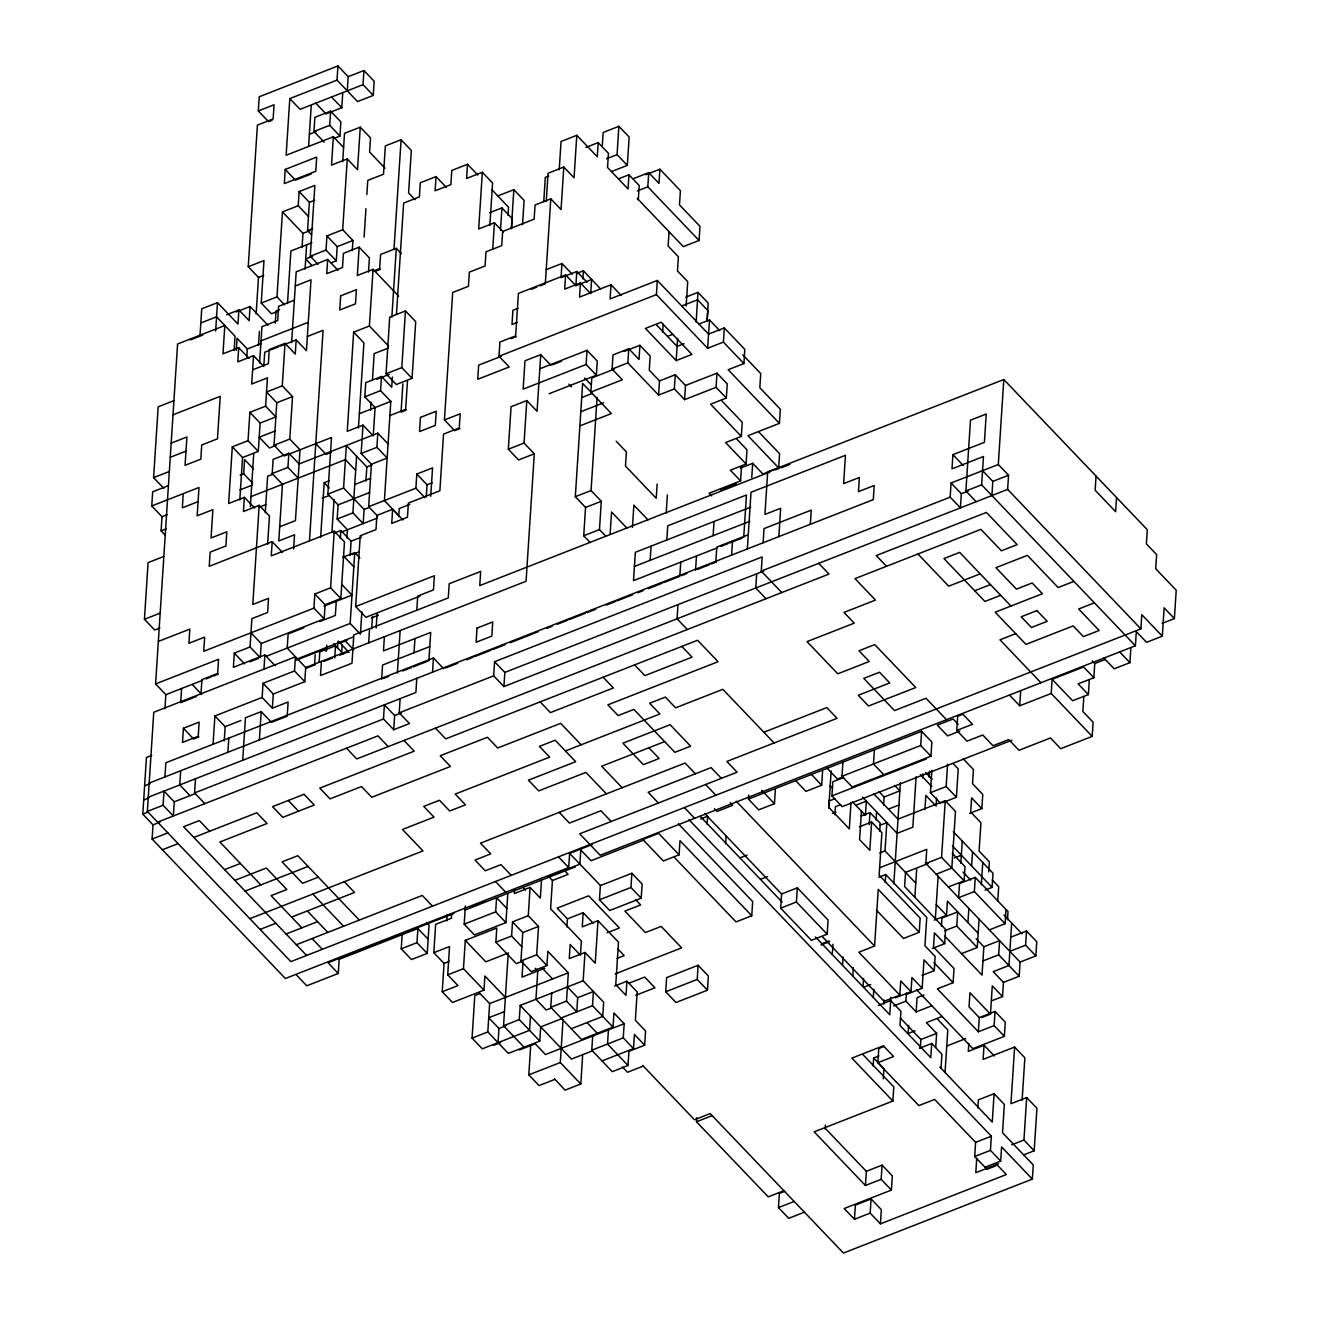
<?xml version="1.0" encoding="UTF-8"?>
<svg xmlns="http://www.w3.org/2000/svg" width="1319" height="1319" viewBox="0 0 1319 1319"><rect width="100%" height="100%" fill="white"/><g stroke="black" fill="none" stroke-linecap="round" stroke-linejoin="round"><path stroke-width="1.5" d="M159.929 627.959L154.686 630.004L144.43 619.287L148.091 562.619L163.836 556.453M164.941 534.887L161.099 530.865L162.006 516.702L151.767 505.968L152.674 491.806L168.42 485.639M163.836 488.36L153.598 477.643L158.181 406.813L173.91 400.663M592.363 844.523L569.627 853.426L568.703 867.589L285.366 978.5L152.114 839.032L153.02 824.87L142.782 814.136L146.442 757.485L151.685 755.424M763.833 732.243L826.799 707.594L837.054 718.327L726.851 761.459L737.107 772.192L579.701 833.806L600.194 855.273L1135.395 645.766L1136.319 631.603L1146.574 642.32L1162.303 636.17L1141.809 614.703L1140.886 628.866L290.856 961.617L147.349 811.416L153.762 712.26L295.44 656.813L294.516 670.975L304.771 681.709L273.28 694.025L272.373 708.188L288.119 702.021L287.196 716.184L271.45 722.35L261.211 711.617L245.466 717.783L242.712 760.272M164.924 708.831L165.848 694.668L155.593 683.934L177.587 343.995L224.807 325.513L222.977 353.838L238.706 347.672L248.961 358.405M163.094 805.249L164.018 791.087L174.256 801.82L173.35 815.983L163.094 805.249L147.349 811.416M164.924 776.924L165.848 762.761L433.44 658L443.695 668.733M183.242 493.636L182.335 507.799L198.064 501.649M200.043 335.108L201.741 308.794L217.487 302.645L237.981 324.095L238.904 309.932L226.654 314.73M181.593 688.502L180.67 702.664L196.416 696.514M180.67 770.758L179.747 784.92L190.002 795.654M183.423 728.269L182.5 742.432L198.246 736.266L199.153 722.103L183.423 728.269L193.662 739.003L198.905 736.942M215.657 330.97L217.487 302.645M204.824 803.65L194.569 792.933L195.492 778.771M200.983 693.778L201.906 679.615L217.651 673.448L218.558 659.286L155.593 683.934M234.139 350.409L235.046 336.246L216.563 316.807L200.834 322.957M236.282 350.392L237.074 338.258L247.312 348.991L246.801 357.086M213.068 744.279L214.898 715.953L262.118 697.454L263.042 683.291L294.516 670.975M238.706 347.672L237.799 361.851L253.545 355.685L251.715 384.01L267.444 377.844L265.614 406.17L249.868 412.336L248.038 440.661L232.309 446.828L228.632 503.479L244.378 497.329L254.633 508.046M256.133 313.873L258.491 277.452L248.236 266.735L257.403 125.091L273.148 118.924L274.055 104.762L258.31 110.928L268.565 121.645L272.06 120.276M258.31 110.928L259.233 96.765L337.944 65.95L348.183 76.683L347.276 90.846M236.068 311.976L250.066 306.503L249.159 320.665L238.904 309.932M224.23 740.833L225.153 726.67L214.898 715.953M239.811 500.049L242.548 457.561L232.309 446.828M252.621 483.133L243.652 473.735L244.559 459.573L253.528 468.954M227.89 752.275L228.814 738.112M244.378 497.329L243.471 511.492L259.2 505.325L252.786 604.481L268.532 598.315L267.625 612.478L251.88 618.644L250.049 646.969L234.304 653.136L233.381 667.299L264.872 654.966L275.127 665.699M258.491 345.545L259.398 331.382M278.474 311.053L271.483 313.79L261.228 303.057L263.981 260.568L248.236 266.735M250.313 506.727L253.71 454.115M259.612 363.071L261.953 326.65L277.699 320.484L278.622 306.321L294.368 300.155M242.548 457.561L258.293 451.395L260.123 423.069L249.868 412.336M275.275 323.204L276.067 311.07L279.562 309.685M284.657 304.936L276.974 296.89L282.464 211.914L298.209 205.748L299.133 191.585L314.862 185.418L310.295 256.249L317.978 264.295M285.217 169.426L284.31 183.588L315.785 171.256L316.708 157.093L285.217 169.426L295.472 180.142L311.218 173.993M337.944 65.95L337.021 80.113L289.801 98.595L286.141 155.263L333.361 136.764L343.616 147.497M265.267 512.712L267.625 476.291L272.868 474.23M250.956 632.807L261.211 643.524L260.288 657.686L250.049 646.969M267.625 544.384L269.455 516.059L259.2 505.325M293.609 548.951L294.533 534.789L278.787 540.938L282.447 484.287L272.209 473.554L273.115 459.391L288.861 453.241L299.116 463.958L377.811 433.16L388.066 443.876M346.913 537.855L347.425 529.76L337.186 519.027L338.093 504.864L327.837 494.13L331.514 437.479L284.277 455.962L274.039 445.228L276.776 402.74L266.537 392.007L282.266 385.857L285.019 343.352L269.274 349.519L268.367 363.681L252.621 369.848M259.381 739.959L261.211 711.617M263.948 669.129L264.872 654.966M151.767 505.968L198.988 487.486L197.158 515.811L212.903 509.645L211.056 537.971L226.802 531.804L225.895 545.984L210.15 552.133L209.226 566.296L272.192 541.647L271.285 555.827L334.251 531.178L344.49 541.895L340.83 598.562L325.101 604.712L324.177 618.875L261.211 643.524M287.493 303.584L290.889 250.973L311.878 242.762M291.614 342.643L296.198 271.829L327.673 259.497L337.928 270.23M302.051 247.527L302.974 233.364L282.464 211.914M308.597 146.36L311.218 105.899M298.193 478.121L287.938 467.404L288.861 453.241M279.71 526.776L295.44 520.626L300.023 449.795L289.768 439.079L292.521 396.574L282.266 385.857M280.452 346.089L296.181 339.923L295.275 354.086L285.019 343.352M305.068 269.092L306.635 244.806M311.383 234.667L307.541 230.644L309.371 202.318L299.133 191.585M324.21 142.221L313.955 131.488L314.878 117.325L330.607 111.175L340.863 121.892L339.956 136.055L334.696 138.116M339.956 136.055L329.701 125.338L330.607 111.175M331.036 262.86L336.279 260.816L326.024 250.082L326.947 235.92L342.693 229.753L347.276 158.94L331.531 165.106L333.361 136.764M309.487 540.757L323.089 330.327L307.36 336.493M327.673 259.497L326.766 273.66L342.495 267.51L343.418 253.347L359.164 247.181L369.402 257.914L368.496 272.077M304.771 681.709L305.695 667.529L287.196 648.091L288.119 633.928L303.865 627.778M315.785 103.162L326.04 113.896L341.786 107.729L342.693 93.567M324.177 618.875L313.922 608.158L314.845 593.995L330.591 587.829L334.251 531.178M336.279 260.816L337.202 246.653L326.947 235.92M342.693 161.66L344.523 133.334L360.268 127.168L370.524 137.901L369.6 152.064L384.983 168.156M320.649 537.328L324.194 482.688L329.437 480.644M314.549 664.792L315.208 654.686M319.132 662.072L319.792 651.949L335.521 645.799L334.746 657.934M321.424 661.38L320.517 675.542L351.992 663.21L353.822 634.884L448.279 597.919L449.185 583.756L480.677 571.424L479.753 585.587L770.098 471.938M331.943 531.87L334.037 499.489M326.766 645.172L326.37 651.24L323.815 648.569M352.288 250.61L352.931 240.487L342.693 229.753M360.268 127.168L357.515 169.673L347.276 158.94M337.021 80.113L357.515 101.579L373.261 95.413L363.022 84.68L363.929 70.517L348.183 76.683M336.263 601.283L335.339 615.445L319.594 621.612M340.318 538.564L340.846 530.469L333.839 533.206M356.592 456.209L352.915 512.86L363.17 523.594L364.093 509.431L343.583 487.964L346.336 445.476L366.83 466.942L365.924 481.105M359.164 247.181L357.334 275.506L373.063 269.34L369.402 326.007L353.657 332.157L347.243 431.313L362.989 425.147L373.244 435.88L375.074 407.555L364.819 396.821L365.742 382.658L381.488 376.492L391.727 387.225L392.386 377.102M337.549 647.81L337.928 641.743M364.11 237.057L365.94 208.715M366.847 194.552L367.77 180.39L383.516 174.24L385.346 145.898L401.091 139.748L411.33 150.465L408.593 192.97L414.99 199.664M373.261 95.413L374.184 81.25L363.929 70.517M341.588 653.185L342.116 645.09M350.178 555.348L351.085 541.186L340.846 530.469M358.422 427.884L363.912 342.891L353.657 332.157M361.851 611.917L360.417 634.175L350.162 623.442L354.745 552.628L342.511 557.426M377.63 516.092L368.66 506.694L371.414 464.206L361.159 453.472L362.989 425.147M420.134 596.056L365.907 617.292L355.652 606.559L360.235 535.745L375.981 529.578L376.904 515.416L392.633 509.249L402.889 519.983M370.491 410.275L371.018 402.18M372.469 379.921L374.167 353.624L388.149 348.15M296.528 975.071L306.783 985.804L338.258 973.471L339.181 959.309L417.892 928.51L428.131 939.227M371.414 464.206L387.159 458.039L376.904 447.322L377.811 433.16M398.503 515.284L384.406 500.544L390.82 401.388L380.564 390.655L381.488 376.492M368.66 642.897L369.567 628.718M386.055 373.772L389.715 317.121L405.461 310.954L415.716 321.688L412.056 378.339L396.31 384.505L386.055 373.772L401.8 367.605L405.461 310.954M394.018 249.011L401.091 139.748M371.711 628.718L372.502 616.583M391.858 317.104L396.31 248.318L380.581 254.468L379.658 268.631L372.667 271.368M376.162 628.009L377.069 613.846M396.442 314.384L403.63 203.093L419.376 196.927L420.299 182.764L436.045 176.598L446.284 187.331M381.653 679.219L382.559 665.056L429.78 646.574M384.39 636.731L383.483 650.894L430.703 632.411L428.873 660.737L413.127 666.903M392.633 509.249L391.727 523.412L407.456 517.246L408.379 503.083L439.87 490.767L443.53 434.099L459.259 427.95L460.183 413.787L444.437 419.937L454.692 430.67L459.935 428.626M402.905 383.796L401.058 412.122L406.318 410.061M393.721 729.72L383.466 718.987L384.39 704.824L394.645 715.558L393.721 729.72L409.467 723.554L399.212 712.821L400.135 698.658M398.701 516.636L399.228 508.54L409.731 504.435M407.472 381.059L405.642 409.385L389.896 415.551M397.382 673.053L400.135 630.564M424.85 497.609L415.881 488.211L416.804 474.049L432.55 467.882L430.719 496.224M436.045 176.598L435.122 190.76L450.867 184.611L451.774 170.448L467.52 164.281L477.775 175.015M414.051 652.724L414.957 638.561M416.788 610.235L417.711 596.073L433.456 589.906L434.363 575.743L355.652 606.559M426.268 496.917L427.059 484.782L416.804 474.049M416.788 678.329L415.881 692.491L148.272 797.253M426.482 922.393L429.054 925.064L427.224 953.39L411.479 959.556L401.223 948.823L402.147 934.66M444.437 419.937L452.681 292.472L468.426 286.305L469.35 272.143L485.079 265.976L486.002 251.814L501.748 245.647L502.654 231.484L534.146 219.168L535.052 205.006L550.798 198.839L561.053 209.573L563.79 167.068L548.061 173.234L546.231 201.56M432.533 672.179L433.44 658M427.224 953.39L416.969 942.673L417.892 928.51M467.52 164.281L466.596 178.444L482.342 172.278L492.597 183.011L489.844 225.5M482.342 172.278L478.682 228.945L494.427 222.779L503.396 232.16M505.375 997.444L484.881 975.978L483.958 990.157L452.483 1002.473L442.228 991.74L444.058 963.414L433.819 952.681L435.649 924.355L451.378 918.189L451.642 914.149M446.811 920.926L447.207 914.858M492.729 249.077L494.427 222.779M442.228 991.74L457.973 985.59L447.718 974.856L449.548 946.531L433.819 952.681M500.495 230.165L501.929 207.907L489.679 212.689M501.418 356.229L478.665 365.132L477.758 379.295L509.233 366.962L498.994 356.245L499.901 342.066L515.647 335.916L518.4 293.428L565.62 274.929L575.875 285.662L591.604 279.496L590.698 293.659L580.442 282.942L564.697 289.092L565.62 274.929M507.996 215.294L508.524 207.198L491.872 189.755M507.766 894.266L505.935 922.591L474.444 934.907L464.189 924.174L465.376 905.972M483.958 990.157L463.464 968.69L465.294 940.365L496.785 928.032L495.862 942.211L516.356 963.661L523.363 960.924M511.36 228.105L513.833 189.672L498.104 195.822M511.525 228.748L512.184 218.641L501.929 207.907M522.522 224.675L524.088 200.389L513.833 189.672M778.837 536.602L780.667 508.277L764.938 514.443L767.674 471.955L1003.808 379.526L998.302 464.502L1008.557 475.236L1007.634 489.398L503.907 686.572L493.669 675.856L494.576 661.693L762.184 556.931L761.261 571.094L781.771 592.561M526.809 400.564L524.055 443.069L534.31 453.785L518.565 459.952L508.326 449.218L511.063 406.73L526.809 400.564L537.064 411.297L540.724 354.646L524.978 360.812L523.148 389.138L586.114 364.489L587.037 350.326L539.801 368.809M530.452 1016.174L529.546 1030.337L482.309 1048.819L472.07 1038.102L474.807 995.598L480.067 993.553M503.907 686.572L504.831 672.41L494.576 661.693M561.696 1018.68L540.708 1026.907L539.784 1041.07L508.31 1053.386L487.799 1031.936L489.646 1003.611L479.391 992.877M505.935 922.591L495.68 911.858L496.587 897.695L506.842 908.428M543.758 201.626L545.324 177.34L548.819 175.971M534.31 453.785L526.067 581.267L305.695 667.529M550.798 198.839L545.308 283.816L540.048 285.877M498.054 1042.653L498.978 1028.49L488.722 1017.773L504.468 1011.607M524.055 1047.22L503.545 1025.77L508.128 954.956M559.223 169.805L561.053 141.479L576.799 135.313L597.293 156.763L598.216 142.6L585.966 147.398M521.846 946.778L511.607 936.045L512.514 921.882L528.259 915.716L530.09 887.39L514.344 893.557L514.608 889.501M546.214 269.653L561.96 263.503L561.037 277.666L576.782 271.5L587.037 282.233M567.434 986.958L577.673 997.692L576.766 1011.854L566.51 1001.121L568.341 972.795L547.847 951.329L546.923 965.508L531.194 971.658L520.939 960.941L522.769 932.599L512.514 921.882M539.784 1041.07L519.29 1019.603L520.197 1005.441L583.163 980.792L585.009 952.466L569.264 958.633L570.171 944.47L580.426 955.187L581.349 941.024L550.6 908.84L552.43 880.515L548.589 876.492M522.951 962.952L522.044 977.115L544.78 968.212M576.799 135.313L574.045 177.801L563.79 167.068M575.875 285.662L576.782 271.5M554.804 1079.42L539.059 1085.57L528.804 1074.853L530.634 1046.511M546.923 965.508L536.685 954.775L538.515 926.449L528.259 915.716M541.515 879.905L540.345 898.124L530.09 887.39M580.442 282.942L579.536 297.105L611.01 284.772L621.265 295.505M582.85 278.886L583.377 270.791L576.387 273.528M590.137 542.472L583.723 535.761L585.554 507.436L575.315 496.702L582.635 383.4L591.604 392.782M602.239 146.64L603.162 132.477L618.891 126.311L629.147 137.044L627.316 165.37L611.571 171.536M602.025 1060.921L633.499 1048.605L623.26 1037.872L624.167 1023.709L613.929 1012.976L613.005 1027.155L581.531 1039.471L550.765 1007.287L551.688 993.125M579.898 425.889L611.373 413.556L590.879 392.106L591.786 377.943L614.522 369.04M549.133 393.705L596.369 375.223L597.276 361.043L587.037 350.326M605.883 536.305L599.469 529.595L601.299 501.269L591.06 490.553L597.078 397.464M566.906 926.96L567.434 918.865L557.179 908.131L588.67 895.815L619.419 927.999L607.169 932.797M627.316 165.37L617.061 154.636L618.891 126.311M554.442 1078.761L565.043 1090.137L580.789 1083.987L560.295 1062.52L563.032 1020.032M611.01 284.772L610.087 298.935L657.324 280.452L708.567 334.103L724.312 327.936L744.806 349.387L743.9 363.566L728.154 369.716L779.414 423.366L747.922 435.682L778.672 467.866L762.926 474.032L752.687 463.299L740.437 468.097M590.879 392.106L622.354 379.773L612.098 369.056L613.022 354.893L628.767 348.727L639.006 359.46L639.929 345.298L624.184 351.448M618.463 178.906L628.965 174.784L628.042 188.947L607.548 167.497L608.455 153.334L598.216 142.6M567.434 918.865L583.179 912.699L582.256 926.861L598.002 920.711L618.496 942.162L615.759 984.65L625.997 995.383L626.921 981.221L614.67 986.018M610.12 534.261L611.554 512.003L626.921 528.095M580.789 1083.987L582.619 1055.645M638.297 199.68L639.204 185.517L628.965 174.784M658.593 395.073L659.516 380.911L675.262 374.744L674.339 388.907L658.593 395.073L627.844 362.89L628.767 348.727M613.005 1027.155L592.511 1005.688L593.418 991.525L577.673 997.692M598.002 920.711L595.248 963.2L585.009 952.466M599.453 899.772L600.376 885.61L631.867 873.293L642.106 884.027L641.199 898.19L609.708 910.506L599.453 899.772L630.944 887.456L631.867 873.293M626.921 981.221L637.176 991.954L635.346 1020.279L645.585 1031.013L644.678 1045.176L628.932 1051.325L628.009 1065.488L612.28 1071.655L591.769 1050.204L592.693 1036.042M637.209 198.361L683.324 246.637L699.07 240.47L647.81 186.82L648.734 172.657L632.988 178.823M632.444 527.386L633.878 505.128L647.975 519.884M645.914 174.702L659.896 169.228L658.989 183.39L648.734 172.657M608.438 1029.875L607.515 1044.038L628.009 1065.488M724.312 327.936L723.389 342.099L707.66 348.265L656.4 294.615L657.324 280.452M669.046 231.864L668.123 246.026L678.378 256.76L677.471 270.923L687.71 281.656L686.144 305.942M662.649 332.355L663.177 324.26M650.168 560.295L651.075 546.132M657.142 484.089L656.219 498.269L625.47 466.069L626.377 451.906L616.138 441.189M666.21 513.042L667.381 494.823M676.169 360.582L645.42 328.398L661.165 322.232L691.914 354.432L676.169 360.582L677.603 338.323M633.499 1048.605L634.423 1034.442L644.678 1045.176M666.82 539.982L667.744 525.819L746.455 495.004L743.702 537.492M685.501 385.478L716.992 373.162L716.069 387.324L684.594 399.641L685.501 385.478L675.262 374.744M699.07 240.47L699.977 226.307L679.483 204.857L680.406 190.678L659.896 169.228M677.982 604.63L677.076 618.792L687.314 629.526M680.736 562.141L679.813 576.304L664.084 582.47M696.152 322.05L697.965 292.389L685.715 297.171M707.033 321.325L708.221 303.106L697.965 292.389M707.182 320.632L707.841 310.509L697.586 299.792L681.857 305.942M665.716 991.773L666.639 977.61L698.114 965.277L708.369 976.011L707.462 990.173L675.971 1002.506L665.716 991.773L697.207 979.44L698.114 965.277M707.66 348.265L709.49 319.94L698.988 324.045M695.558 570.138L696.481 555.975M679.087 854.811L658.577 833.344L642.848 839.511L663.342 860.961L679.087 854.811L679.994 840.648L751.748 915.749L736.002 921.899L674.504 857.531M713.134 535.646L714.041 521.483M711.683 495.911L709.111 493.224L740.602 480.907L730.347 470.174L746.092 464.008L725.598 442.557L741.327 436.391L710.578 404.208L726.324 398.041L727.247 383.878L716.992 373.162M715.871 561.251L716.794 547.088L748.269 534.772M707.132 824.326L707.643 816.247L700.653 818.984M731.616 555.101L732.54 540.922M783.964 1190.694L768.235 1196.861L696.481 1121.76L696.745 1117.704M741.327 436.391L742.251 422.228L721.74 400.778M740.602 480.907L741.509 466.745M746.092 464.008L746.999 449.845L736.76 439.128M725.615 843.764L726.142 835.685M751.764 477.478L752.687 463.299M747.362 548.935L751.022 492.267L845.463 455.302L843.632 483.628L859.378 477.478L858.471 491.641L874.2 485.474L873.293 499.637L149.179 783.09M756.694 573.831L755.771 587.994L766.026 598.711M763.107 542.769L764.014 528.606L811.234 510.123L810.328 524.286M775.358 789.504L774.451 803.667L758.705 809.833L748.45 799.1L748.714 795.06M779.414 423.366L780.32 409.203L759.826 387.737L760.733 373.574L742.795 354.795M778.672 467.866L779.595 453.703L759.084 432.253M751.748 915.749L752.671 901.569L678.345 823.798M781.59 894.002L797.336 887.835L828.085 920.019L827.161 934.182L811.432 940.348L780.667 908.164L781.59 894.002L704.709 813.526M827.161 934.182L796.412 901.998L797.336 887.835M804.475 1212.161L788.729 1218.311L778.474 1207.594L779.397 1193.415L784.64 1191.37M795.687 780.617L805.925 791.351L821.671 785.184L822.594 771.021M828.662 808.102L829.189 800.023M831.168 770.988L828.827 807.409L849.321 828.876L851.019 802.562M1011.838 740.223L842.165 806.634L831.926 795.918L832.833 781.755L843.336 777.633M834.894 814.796L835.405 806.717L840.665 804.656M748.45 799.1L921.618 731.32L931.857 742.053L930.95 756.216L852.239 787.031L841.984 776.297L842.907 762.135M832.305 954.395L832.948 944.289M825.183 1129.097L825.447 1125.058M842.544 965.129L843.072 957.033M861.406 811.267L859.576 839.609L869.815 850.326L871.645 822.001L859.411 826.799M852.799 975.862L853.327 967.767M869.221 824.721L870.012 812.586L861.258 816.016M874.382 749.802L873.475 763.965L883.73 774.698M863.055 986.596L863.566 978.5M876.08 819.973L876.607 811.877M871.101 1198.938L870.177 1213.101L854.448 1219.267L855.355 1205.104L871.101 1198.938L881.339 1209.671L880.433 1223.834L1006.364 1174.537L996.109 1163.803M879.74 831.399L880.251 823.32L870.012 812.586M822.594 936.919L884.093 1001.286L899.838 995.12L858.834 952.203L874.579 946.053L878.24 889.385L919.244 932.302L903.499 938.469L876.591 910.308M883.582 805.101L884.109 797.006L878.982 791.631M873.293 997.312L873.821 989.217M915.765 883.12L885.016 850.936L886.846 822.611L879.855 825.348M866.336 1171.321L882.081 1165.155L881.158 1179.318L865.429 1185.484L866.336 1171.321L825.331 1128.404M873.145 1066.098L873.673 1058.003L878.916 1055.958M885.214 882.609L885.741 874.513L878.751 877.25M995.713 1165.848L986.958 1169.261L974.692 1156.516L975.615 1142.353L934.61 1099.436L918.865 1105.602L877.877 1062.685L878.784 1048.523L884.027 1046.462M883.812 1004.006L884.076 999.95M893.82 883.911L900.366 782.744M883.268 1078.86L883.911 1068.736L873.673 1058.003M890.539 1001.269L890.787 997.213M878.438 1005.375L890.688 1000.577L889.764 1014.74L815.455 936.952M865.429 1185.484L814.169 1131.85L892.881 1101.035L893.787 1086.872L863.038 1054.689M899.838 995.12L900.745 980.957L911 991.69L895.255 997.856M916.111 776.578L912.847 827.178L897.101 833.328L862.511 797.121M854.448 1219.267L844.193 1208.534L891.413 1190.051L892.336 1175.889L882.081 1165.155M930.95 756.216L920.695 745.482L921.618 731.32M931.874 1005.737L916.128 1011.904L905.889 1001.17L906.4 993.075M914.858 897.283L916.689 868.957M922.575 777.897L922.838 773.857M908.61 1025.44L908.082 1033.535L915.073 1030.799M911 991.69L911.924 977.527L922.162 988.244L906.417 994.411M924.916 809.569L925.839 795.406L934.808 804.788M919.244 932.302L920.151 918.139L879.146 875.222L881.9 832.734L871.645 822.001M929.17 777.188L929.549 771.12M916.128 1011.904L917.051 997.741L924.042 995.004M940.661 803.403L930.423 792.686L931.857 770.428M951.081 482.985L961.337 493.718L960.413 507.881L950.158 497.148L951.081 482.985L998.302 464.502M976.159 501.715L965.904 490.998L970.487 420.167L986.233 414.018L984.403 442.343L952.912 454.659L952.005 468.822L983.479 456.506L981.649 484.831L1135.395 645.766M922.162 988.244L923.992 959.919L934.248 970.652L921.997 975.45M920.365 1047.616L920.893 1039.52L900.382 1018.07M936.094 806.14L936.605 798.044M935.352 918.733L938.106 876.245M934.248 970.652L935.171 956.489L924.916 945.756L926.746 917.43L885.741 874.513M948.345 886.978L964.09 880.812L941.568 857.334L945.245 800.682L898.008 819.165L873.673 793.692M942.409 802.727L956.407 797.253L946.152 786.52L947.603 764.262M919.442 1048.292L931.692 1043.494L930.769 1057.657L900.02 1025.473L900.926 1011.31L890.688 1000.577M941.42 926.119L941.947 918.024L957.693 911.874L956.77 926.037L977.264 947.487L961.535 953.653M935.715 1047.533L936.638 1033.354L926.383 1022.637L942.129 1016.471M1083.789 697.322L1082.866 711.485L1093.121 722.218L1092.198 736.381L1060.723 748.697L1050.468 737.964L1018.993 750.297L1008.738 739.563L992.993 745.73L982.754 734.996L967.008 741.163L956.753 730.429L957.676 716.266L962.919 714.222M932.451 948.427L944.684 943.629L945.608 929.466L904.603 886.549L905.51 872.387L928.263 863.483M934.281 920.101L946.514 915.304L947.438 901.141L978.187 933.324M956.407 797.253L958.237 768.911L953.109 763.553M941.024 1068.39L941.931 1054.227L931.692 1043.494M945.047 1072.413L947.8 1029.925L937.545 1019.191M978.368 1031.771L979.275 1017.609L995.021 1011.442L994.114 1025.605L978.368 1031.771L937.364 988.854L953.109 982.688L954.016 968.525L933.522 947.075L934.429 932.912L944.684 943.629M960.826 863.302L962.26 841.044M964.09 880.812L965.013 866.649L952.203 853.245M991.904 495.565L992.811 481.402L982.556 470.669M967.932 922.591L968.855 908.428M971.592 865.94L972.515 851.777M974.345 891.545L975.252 877.382L959.523 883.549L958.6 897.711L974.345 891.545L1005.094 923.729L989.349 929.895M969.613 813.361L981.847 808.58L982.77 794.417L972.515 783.684L973.438 769.521L963.183 758.788M968.822 1043.296L968.294 1051.391L984.04 1045.225L994.295 1055.958M977.264 947.487L979.094 919.162M981.32 884.769L982.77 862.511M976.175 938.732L983.859 946.778L982.028 975.104L944.866 936.226M988.706 871.908L989.349 861.802L979.11 851.068L980.94 822.743L970.685 812.009L971.608 797.847L981.847 808.58M977.841 1107.96L978.368 1099.865L994.097 1093.698L1004.353 1104.432L1002.522 1132.757L1033.272 1164.941L1032.348 1179.104L843.451 1253.05L710.199 1113.582L694.47 1119.732L642.666 1065.422M985.095 890.144L992.102 887.407L993.009 873.227L953.291 831.662M976.719 1158.527L975.796 1172.706L998.532 1163.803M984.04 1045.225L983.117 1059.388L1014.608 1047.055L1024.863 1057.789L1022.11 1100.277M981.699 1017.592L990.454 1014.163L992.284 985.837L1002.522 996.57L992.036 1000.676M997.774 900.861L998.697 886.698L992.284 879.987M1002.522 996.57L1003.446 982.408L1019.191 976.241L998.681 954.791L999.604 940.628L983.859 946.778M984.947 1167.249L1000.692 1161.083L990.437 1150.349L991.36 1136.187L688.98 819.693M994.097 1093.698L992.267 1122.024L939.919 1067.055M1005.094 923.729L1006.001 909.566M1052.117 679.301L1072.611 700.752L1088.356 694.585L1078.118 683.869L1093.847 677.702L1083.608 666.969L1052.117 679.301L1051.21 693.464L1019.719 705.78L1020.642 691.618M1007.502 919.673L1008.029 911.577L975.252 877.382M916.491 989.646L972.878 1048.654L1004.353 1036.338L1005.276 1022.176L995.021 1011.442M1011.689 923.02L1008.936 965.508L993.191 971.674L1003.446 982.408M1000.692 1161.083L1001.599 1146.92L1032.348 1179.104M1014.608 1047.055L1010.948 1103.723L1026.677 1097.556L1036.932 1108.29L1034.178 1150.778L1023.692 1154.883M1019.191 976.241L1020.098 962.079L925.295 862.84M1020.098 962.079L1035.844 955.912L1025.588 945.179L1026.512 931.016L1010.766 937.182M1034.178 1150.778L1023.94 1140.045L1026.677 1097.556M1035.844 955.912L1036.767 941.75L1026.512 931.016M1096.056 476.077L1095.133 490.239L1115.643 511.706L1116.55 497.543M1088.356 694.585L1089.28 680.423M1093.847 677.702L1094.77 663.539L1092.198 660.852M1103.921 658.082L1114.176 668.815L1129.905 662.649L1130.828 648.486M1162.303 636.17L1164.133 607.828L1174.388 618.562L1162.154 623.359M1174.388 618.562L1176.218 590.236L1155.724 568.786L1156.631 554.607L1146.392 543.89L1147.299 529.727L1003.808 379.526M363.022 84.68L300.056 109.329L289.801 98.595M313.955 131.488L329.701 125.338M309.388 134.225L316.379 131.488M309.371 202.318L314.631 200.257M307.541 230.644L312.801 228.583M302.974 233.364L309.965 230.627M310.295 256.249L326.024 250.082M258.491 277.452L263.734 275.407M312.718 256.232L305.711 258.969L312.125 265.68M337.202 246.653L352.931 240.487M606.575 158.742L617.061 154.636M295.275 285.992L311.02 279.826L306.437 350.656L296.181 339.923M261.228 303.057L276.974 296.89M190.497 339.873L202.73 335.092M375.091 271.368L380.334 269.307M637.324 190.942L647.81 186.82M261.047 340.813L308.267 322.314M247.312 348.991L261.31 343.517M278.705 346.765L264.707 352.239L263.784 366.402L253.545 355.685M173.003 414.825L220.224 396.327L217.47 438.831L201.741 444.981L200.818 459.144L185.072 465.31L186.902 436.985L171.173 443.151M531.31 289.306L536.553 287.245M276.776 402.74L292.521 396.574M518.153 308.25L512.91 310.311L511.986 324.474L517.229 322.413M170.25 457.314L185.995 451.147M260.123 423.069L275.869 416.903L265.614 406.17M376.904 379.229L389.154 374.431M153.598 477.643L169.343 471.477M274.946 431.066L259.216 437.232L269.455 447.965L276.462 445.228M511.08 338.637L516.323 336.592M364.819 396.821L380.564 390.655M498.994 356.245L656.4 294.615M274.039 445.228L289.768 439.079M359.329 413.721L390.82 401.388M240.157 475.104L243.652 473.735M162.006 516.702L167.266 514.641M272.209 473.554L287.938 467.404M552.727 364.687L561.465 361.258M331.267 452.318L326.024 454.363L315.769 443.629M239.91 489.943L252.16 485.145M161.099 530.865L166.342 528.804M250.973 496.62L345.413 459.639L355.668 470.372M361.159 453.472L376.904 447.322M667.513 336.361L672.756 334.317M258.804 507.353L265.795 504.616M612.098 369.056L627.844 362.89M366.83 466.942L372.09 464.882M684.083 343.682L677.092 346.419L656.582 324.969M327.837 494.13L343.583 487.964M354.745 484.535L370.491 478.368M322.199 498.219L329.189 495.482M581.728 397.563L592.215 393.458M338.093 504.864L369.584 492.531M580.805 411.726L603.541 402.823M508.326 449.218L524.055 443.069M337.186 519.027L352.915 512.86M368.66 506.694L415.881 488.211M364.093 509.431L369.336 507.37M427.059 484.782L432.302 482.721M340.434 532.497L377.168 518.12M144.43 619.287L160.176 613.121M351.085 541.186L361.587 537.08M351.926 554.672L358.916 551.936M158.346 641.446L189.821 629.114L188.914 643.293L204.659 637.126L203.736 651.289L313.922 608.158M575.315 496.702L591.06 490.553M324.012 606.081L352.008 595.116L341.753 584.399M585.554 507.436L601.299 501.269M165.848 694.668L202.582 680.291M206.077 678.922L211.32 676.861M213.068 676.185L218.311 674.124M249.802 661.808L258.54 658.379M266.207 656.318L350.162 623.442M371.43 617.935L378.421 615.198M583.723 535.761L599.469 529.595M720.289 489.794L736.018 483.628M775.341 469.877L778.853 468.509M781.095 467.866L789.834 464.436M297.451 658.824L353.426 636.912M296.379 660.176L324.359 649.228M340.104 643.062L347.095 640.325M306.354 668.205L315.109 664.792M323.847 661.363L332.602 657.934M339.593 655.197L348.331 651.784M750.775 507.106L635.346 552.298L633.516 580.624L717.47 547.764M225.153 726.67L240.882 720.52M634.423 566.461L749.868 521.269M383.4 678.527L388.643 676.482M402.641 671.008L411.38 667.579M720.965 546.396L727.956 543.659M729.704 542.966L741.954 538.185M144.612 785.811L149.855 783.766M445.443 668.057L457.693 663.259M466.431 659.83L473.422 657.093M475.186 656.417L490.915 650.251M492.663 649.558L504.913 644.777M510.156 642.716L538.152 631.768M546.89 628.339L552.133 626.294M557.376 624.233L567.879 620.128M569.627 619.435L585.372 613.286M587.12 612.593L595.858 609.164M606.361 605.058L615.099 601.645M616.847 600.953L632.592 594.787M637.835 592.742L643.095 590.681M648.338 588.637L662.319 583.146M681.56 575.628L686.82 573.567M697.306 569.462L709.556 564.664M711.304 563.988L716.547 561.927M143.689 799.973L148.948 797.929M194.569 792.933L383.466 718.987M399.212 712.821L493.669 675.856M761.261 571.094L950.158 497.148M965.904 490.998L981.649 484.831M142.782 814.136L148.025 812.092M174.256 801.82L195.245 793.609M394.645 715.558L401.635 712.804M504.831 672.41L763.685 571.094M961.337 493.718L968.327 490.981M992.811 481.402L1008.557 475.236M157.604 822.149L377.976 735.87L388.231 746.603M153.02 824.87L160.028 822.133M152.114 839.032L167.859 832.866M162.369 849.766L178.098 843.599M193.844 837.433L256.809 812.784L267.065 823.518L219.844 842L260.832 884.917M224.593 869.633L240.338 863.467M980.182 573.847L948.707 586.18L917.958 553.996M234.848 880.35L266.323 868.034L286.833 889.484L271.087 895.65L301.837 927.834M565.422 750.956L659.863 713.975L649.607 703.258L665.353 697.091L675.608 707.825L722.828 689.326L774.088 742.976M974.692 590.747L990.437 584.581M245.103 891.083L308.069 866.435M1000.676 595.314L984.947 601.464L943.942 558.564L959.688 552.397L1010.931 606.031M318.308 877.168L302.562 883.318L282.068 861.868L297.814 855.701L359.312 920.085M664.628 741.608L601.662 766.24L622.156 787.707M1073.897 581.382L1058.151 587.549L1027.402 555.365L995.927 567.681L1016.421 589.148L1032.167 582.982L1042.422 593.715L995.186 612.197L1025.951 644.381L1073.171 625.898L1083.41 636.632L1099.156 630.466L1078.662 609.015L1094.407 602.849M249.852 918.7L423.003 850.92L402.509 829.47L434 817.137L423.745 806.404L439.491 800.254L449.73 810.971L465.475 804.821L455.22 794.087L549.677 757.122L539.422 746.389L555.167 740.223L575.661 761.69L528.441 780.172L538.696 790.889L585.916 772.406L606.41 793.873M260.107 929.433L275.852 923.267M291.581 917.101L354.547 892.452L344.308 881.735M1015.696 633.664L999.95 639.814L1040.955 682.731M286.091 934L317.582 921.668M296.346 944.734L422.278 895.436L432.533 906.153M453.95 913.457L328.019 962.755L338.258 973.471M469.679 907.291L485.425 901.124M548.391 876.476L579.882 864.159L580.789 849.997L591.044 860.713L643.507 840.187M465.112 910.011L575.298 866.88M1094.77 663.539L1105.256 659.434M552.43 880.515L568.159 874.349L564.318 870.326M956.753 730.429L972.499 724.279L962.243 713.546M401.223 948.823L416.969 942.673M464.189 924.174L495.68 911.858M841.984 776.297L920.695 745.482M842.66 776.973L837.417 779.018L827.161 768.285M959.853 731.089L947.603 735.887L937.347 725.153L953.093 719.003L958.221 724.362M831.926 795.918L926.367 758.936M829.865 800.682L835.108 798.638M495.862 942.211L511.607 936.045M444.058 963.414L449.317 961.37M522.769 932.599L538.515 926.449M832.437 813.477L835.949 812.108M855.85 805.249L866.352 801.144L865.429 815.307L852.437 801.886M884.109 797.006L899.855 790.839L894.727 785.481M740.041 857.845L747.049 855.108M447.718 974.856L463.464 968.69M508.54 952.928L485.788 961.815L465.294 940.365M888.445 809.108L898.931 805.002M930.423 792.686L946.152 786.52M520.939 960.941L536.685 954.775M760.552 879.295L767.543 876.558M489.646 1003.611L568.341 972.795M879.773 852.981L885.016 850.936M617.177 958.352L624.184 955.615L617.77 948.905M879.526 867.82L926.746 849.337L925.839 863.5L941.568 857.334M780.667 908.164L796.412 901.998M615.182 973.884L681.643 947.866L661.149 926.4L645.403 932.566L624.909 911.099L640.655 904.949L635.527 899.574M472.07 1038.102L487.799 1031.936M503.545 1025.77L519.29 1019.603M550.765 1007.287L566.51 1001.121M498.978 1028.49L505.968 1025.753M551.441 1007.963L546.198 1010.008L535.943 999.274L537.773 970.949L535.217 968.278M628.932 983.232L644.678 977.082L654.933 987.799L635.692 995.334M954.346 857.944L961.353 855.207M561.02 1018.021L592.511 1005.688M493.487 1045.39L500.478 1042.653M936.078 874.233L951.823 868.067L955.484 811.416L945.245 800.682M571.275 1028.738L602.75 1016.421L603.673 1002.259L583.163 980.792M519.472 1049.957L535.217 1043.791L545.472 1054.524L624.167 1023.709M822.05 943.679L829.041 940.942M820.962 945.031L829.717 941.601M528.804 1074.853L560.295 1062.52M591.769 1050.204L623.26 1037.872M592.445 1050.864L571.457 1059.091L520.197 1005.441M944.519 930.818L956.77 926.037M643.21 1066.098L627.465 1072.265L622.354 1066.89M863.714 987.255L870.721 984.518M982.952 960.941L998.681 954.791M1009.859 951.345L1025.588 945.179M893.639 1005.968L905.889 1001.17M696.481 1121.76L712.227 1115.594M920.893 1039.52L936.638 1033.354M877.877 1062.685L893.606 1056.519L883.367 1045.802L851.876 1058.118L892.881 1101.035M946.481 1046.115L965.722 1038.597M778.474 1207.594L794.219 1201.428M975.615 1142.353L991.36 1136.187M974.692 1156.516L990.437 1150.349M1011.689 1144.843L1023.94 1140.045M1007.634 489.398L1140.886 628.866M952.912 454.659L963.167 465.393M1119.666 651.916L1129.905 662.649M709.49 319.94L719.729 330.657M723.389 342.099L743.9 363.566M1051.21 693.464L1092.198 736.381M716.069 387.324L726.324 398.041M886.467 566.313L876.212 555.579L986.414 512.448L1017.163 544.632L1001.418 550.798L980.907 529.348L854.992 578.629L875.486 600.096L843.995 612.412L854.25 623.145L807.03 641.628L837.779 673.811L869.254 661.495L859.015 650.762L874.744 644.612L915.749 687.512L868.529 706.011L858.273 695.278L889.764 682.945L879.509 672.228L863.764 678.378L894.513 710.578L926.004 698.246L946.498 719.712M1009.464 695.064L1019.719 705.78M583.377 270.791L600.574 288.894M561.96 263.503L572.215 274.22M639.929 345.298L650.185 356.015L649.261 370.177L659.516 380.911M674.339 388.907L684.594 399.641M818.736 563.345L828.991 574.062L356.757 758.936L346.501 748.203M331.531 97.012L341.786 107.729M586.114 364.489L596.369 375.223M584.647 377.992L591.06 384.686M540.724 354.646L550.979 365.379M568.918 384.142L571.473 386.83M925.658 772.489L932.071 779.199M920.349 774.533L931.874 786.602M396.31 248.318L401.438 253.677M952.384 845.825L992.102 887.407M963.002 872.057L970.685 880.103M1003.99 914.974L1021.928 933.753M373.063 269.34L398.701 296.165M298.209 205.748L308.465 216.481M841.44 775.621L844.012 778.309M830.113 785.844L832.668 788.531M936.276 904.57L946.514 915.304M811.416 774.451L821.671 785.184M681.824 646.425L692.079 657.142L644.859 675.625L634.604 664.908M369.402 326.007L388.627 346.122M401.8 367.605L412.056 378.339M990.454 1014.163L969.943 992.712L969.036 1006.875L979.275 1017.609M933.885 962.573L953.109 982.688M994.114 1025.605L1004.353 1036.338M761.64 790.262L774.451 803.667M721.361 778.358L711.122 767.625L648.157 792.274L658.395 803.007M736.2 801.21L874.579 946.053M730.149 802.579L732.721 805.266L716.975 811.432L714.403 808.745M250.066 306.503L268.004 325.265M603.129 677.224L613.368 687.957L550.402 712.606L540.163 701.873M695.377 773.791L685.122 763.058L480.479 843.171L490.734 853.888L474.988 860.054L485.244 870.787L500.989 864.621L511.228 875.354M705.616 784.508L715.871 795.242M648.882 747.758L659.137 758.491L643.392 764.657L622.898 743.191L670.118 724.708L690.612 746.175L674.866 752.325L633.878 709.408L618.133 715.574L607.878 704.841L718.064 661.709L697.57 640.259L445.707 738.854L435.451 728.121M700.142 816.263L782.134 902.081M684.396 807.574L694.635 818.291M581.151 744.79L560.657 723.34L497.692 747.988L487.436 737.255L440.216 755.738L450.471 766.471L371.76 797.27L361.505 786.553L330.03 798.869L319.775 788.135L414.232 751.171L403.977 740.437M324.194 482.688L329.305 488.063M248.038 440.661L258.293 451.395M354.745 552.628L359.873 557.986M611.175 821.49L600.92 810.756L569.445 823.089L559.19 812.356M343.583 556.057L353.838 566.791M630.944 887.456L641.199 898.19M330.591 587.829L340.83 598.562M697.207 979.44L707.462 990.173M272.192 541.647L282.447 552.381M569.627 853.426L600.557 885.626M881.158 1179.318L891.413 1190.051M314.845 593.995L325.101 604.712M558.465 856.855L568.703 867.589M344.671 640.342L353.64 649.723M338.274 641.067L349.073 652.46M333.691 643.787L343.22 653.845M583.179 912.699L593.418 923.432M870.177 1213.101L880.433 1223.834M522.951 887.423L525.523 890.111M495.499 881.504L505.738 892.238M542.356 968.228L552.612 978.962M234.304 653.136L244.559 663.853M263.042 683.291L273.28 694.025M587.021 1022.588L597.26 1033.305M262.118 697.454L272.373 708.188M192.755 685.072L201.725 694.453M288.3 800.468L298.539 811.201M312.817 894.051L343.567 926.235M307.327 910.951L327.837 932.401M209.589 831.283L199.334 820.55L183.588 826.716L306.602 955.451M312.092 938.567L322.331 949.301M340.665 295.835L339.758 309.998L355.487 303.832L356.41 289.669L340.665 295.835M420.464 417.398L419.557 431.56L435.286 425.394L436.21 411.231L420.464 417.398M477.016 628.091L476.093 642.254L491.839 636.088L492.745 621.925L477.016 628.091M304.029 794.302L272.555 806.634L282.81 817.351L314.285 805.035L304.029 794.302M1036.932 610.598L1021.186 616.764L1031.442 627.498L1047.171 621.331L1036.932 610.598"/></g></svg>
